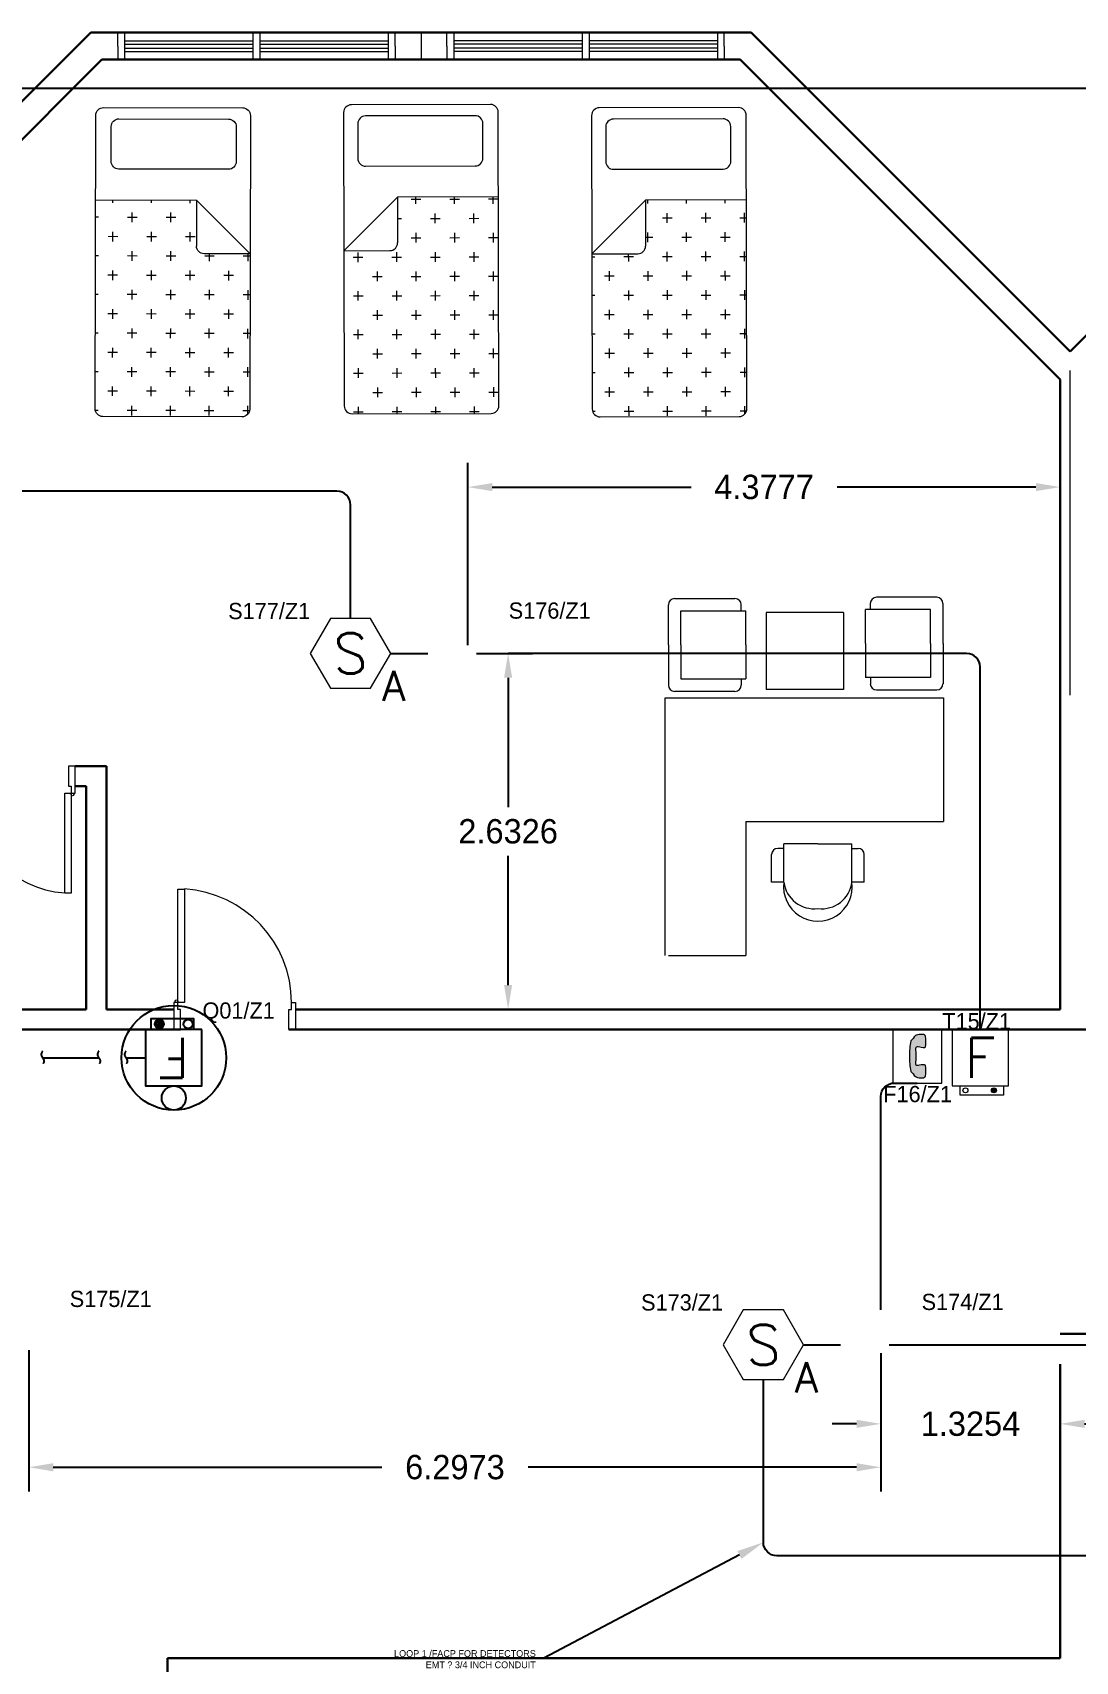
# Model space of a CAD drawing. Extents: x -3404 to 3497, y 0 to 399.
# Drawn here: x 28.93 to 36.64, y 365.45 to 377.5 of the extents above; entities that cross this region are included whole.
import ezdxf
from ezdxf import colors
from ezdxf.entities.mleader import LeaderData, LeaderLine
from ezdxf.enums import TextEntityAlignment as Align
from ezdxf.math import Vec2, Vec3

# ---------------------------------------------------------------- set-up
doc = ezdxf.new("R2010")
doc.units = 0
doc.header["$LTSCALE"] = 0.15
doc.linetypes.add('HIDDEN', pattern=[0.375, 0.25, -0.125])
doc.layers.get('0').update_dxf_attribs({"color": 252})
doc.layers.get('Defpoints').update_dxf_attribs({"color": 252})
for name, color, linetype in [('0 ARCH', 252, 'Continuous'), ('0 DD', 252, 'Continuous'), ('0 fire alarm', 252, 'Continuous'), ('0 sockets', 252, 'Continuous'), ('00-BT-FAS-TEXT', 2, 'Continuous'), ('AUTOINCR', 7, 'Continuous'), ('bound', 252, 'Continuous'), ('FIRE_LOOP', 7, 'Continuous'), ('WIRING', 4, 'Continuous')]:
    doc.layers.add(name, color=color, linetype=linetype)
for name, color, linetype, lineweight in [('anal', 252, 'Continuous', 20), ('DOOR', 252, 'Continuous', 20), ('FUR', 252, 'Continuous', 9), ('T-FIRE-B', 4, 'Continuous', 0), ('T-TEXT', 2, 'Continuous', 0), ('wall', 252, 'Continuous', 30)]:
    doc.layers.add(name, color=color, linetype=linetype, lineweight=lineweight)
doc.styles.add('ROMANS', font='ROMANS.shx', dxfattribs={"width": 0.8})
doc.styles.add('TEXT-NFP', font='simplex.shx')
doc.dimstyles.get("Standard").update_dxf_attribs({"dimtxt": 0.18, "dimasz": 0.18, "dimexe": 0.18, "dimexo": 0.0625, "dimgap": 0.09, "dimtad": 0, "dimtih": 1, "dimtoh": 1, "dimdec": 4, "dimzin": 0, "dimdsep": 46, "dimtxsty": 'Standard', "dimcen": 0.09, "dimadec": 0, "dimazin": 0, "dimtfac": 1, "dimtdec": 4, "dimtofl": 0, "dimtmove": 0, "dimatfit": 3, "dimfxl": 1, "dimtolj": 1, "dimtzin": 0, "dimarcsym": 0})

# ---------------------------------------------------------------- blocks, each defined once
blk = doc.blocks.new('A$C48FC3568')
at = {"layer": 'FUR'}
h = blk.add_hatch(dxfattribs=at)
h.set_pattern_fill('CROSS', color=256, scale=0.5, style=0)
h.set_pattern_definition([(0, (-34.60875, 58.23435), (0.125, -0.125), [0.0625, -0.1875]), (270, (-34.5775, 58.2656), (-0.125, -0.125), [0.0625, -0.1875])])
h.paths.add_polyline_path([(1.055, 0.703), (1.055, 1), (0.05, 1, 0.414214), (0, 0.95), (0, 0.05, 0.414214), (0.05, 0), (1.402, 0), (1.402, 0.653), (1.105, 0.653, -0.414214)])
for p, q in [((0, 0.95), (0, 0.05)), ((1.95, 1), (0.05, 1)), ((1.402, 0.653), (1.055, 1)), ((1.055, 1), (1.055, 0.703)), ((2, 0.05), (2, 0.95)), ((1.602, 0.859), (1.602, 0.15)), ((1.877, 0.909), (1.652, 0.909)), ((1.927, 0.15), (1.927, 0.859)), ((1.402, 0.653), (1.105, 0.653)), ((1.402, 0), (1.402, 0.653)), ((1.652, 0.1), (1.877, 0.1)), ((0.05, 0), (1.95, 0))]:
    blk.add_line(p, q, dxfattribs=at)
for centre, start, end in [((0.05, 0.95), 90, 180), ((1.95, 0.95), 360, 90), ((1.652, 0.859), 90, 180), ((1.877, 0.859), 360, 90), ((1.105, 0.703), 180, 270), ((1.652, 0.15), 180, 270), ((1.877, 0.15), 270, 0), ((0.05, 0.05), 180, 270), ((1.95, 0.05), 270, 360)]:
    blk.add_arc(centre, 0.05, start, end, dxfattribs=at)
blk = doc.blocks.new('D80')
at = {"layer": 'DOOR'}
for points in [[(0.03, 0.2), (0.03, 0.94), (0.078, 0.94), (0.078, 0.2)], [(0.03, 0.2), (0, 0.2), (0, 0), (0.05, 0), (0.05, 0.15), (0.03, 0.15)], [(0.77, 0.2), (0.8, 0.2), (0.8, 0), (0.75, 0), (0.75, 0.15), (0.77, 0.15)]]:
    blk.add_lwpolyline(points, close=True, dxfattribs=at)
blk.add_circle((0.02, 0.21), 0.01, dxfattribs=at)
blk.add_arc((0.03, 0.2), 0.74, 0, 86.2769, dxfattribs=at)
blk = doc.blocks.new('D90')
at = {"layer": 'DOOR'}
for points in [[(0.03, 0.2), (0.03, 1.04), (0.078, 1.04), (0.078, 0.2)], [(0.03, 0.2), (0, 0.2), (0, 0), (0.05, 0), (0.05, 0.15), (0.03, 0.15)], [(0.87, 0.2), (0.9, 0.2), (0.9, 0), (0.85, 0), (0.85, 0.15), (0.87, 0.15)]]:
    blk.add_lwpolyline(points, close=True, dxfattribs=at)
blk.add_circle((0.02, 0.21), 0.01, dxfattribs=at)
blk.add_arc((0.025, 0.197), 0.845, 0.2218, 86.3889, dxfattribs=at)
blk = doc.blocks.new('ARCH')
at = {"layer": 'anal'}
for p, q in [((29.558, 377.4), (29.558, 377.5)), ((29.608, 377.5), (29.608, 377.3)), ((30.558, 377.5), (30.558, 377.3)), ((30.608, 377.5), (30.608, 377.3)), ((31.558, 377.5), (31.558, 377.3)), ((31.608, 377.4), (31.608, 377.5)), ((31.608, 377.5), (31.992, 377.5)), ((31.8, 377.5), (31.8, 377.3)), ((31.992, 377.4), (31.992, 377.5)), ((32.042, 377.5), (32.042, 377.3)), ((32.992, 377.5), (32.992, 377.3)), ((33.042, 377.5), (33.042, 377.3)), ((33.992, 377.5), (33.992, 377.3)), ((34.042, 377.4), (34.042, 377.5)), ((29.558, 377.4), (29.558, 377.3)), ((29.608, 377.44), (30.558, 377.44)), ((29.608, 377.415), (30.558, 377.415)), ((29.608, 377.4), (29.608, 377.3)), ((29.608, 377.385), (30.558, 377.385)), ((29.608, 377.36), (30.558, 377.36)), ((30.608, 377.44), (31.558, 377.44)), ((30.608, 377.415), (31.558, 377.415)), ((30.608, 377.385), (31.558, 377.385)), ((30.608, 377.36), (31.558, 377.36)), ((31.558, 377.4), (31.558, 377.3)), ((31.608, 377.4), (31.608, 377.3)), ((31.992, 377.4), (31.992, 377.3)), ((32.992, 377.44), (32.042, 377.44)), ((32.992, 377.415), (32.042, 377.415)), ((32.042, 377.4), (32.042, 377.3)), ((32.992, 377.385), (32.042, 377.385)), ((32.992, 377.36), (32.042, 377.36)), ((33.992, 377.44), (33.042, 377.44)), ((33.992, 377.415), (33.042, 377.415)), ((33.992, 377.385), (33.042, 377.385)), ((33.992, 377.36), (33.042, 377.36)), ((33.992, 377.4), (33.992, 377.3)), ((34.042, 377.4), (34.042, 377.3)), ((36.6, 372.6), (36.6, 375)), ((36.6, 372.6), (36.6, 375)), ((36.6, 372.6), (36.6, 375)), ((36.6, 372.6), (36.6, 375)), ((36.6, 372.6), (36.6, 375)), ((36.6, 372.6), (36.6, 375)), ((36.6, 372.6), (36.6, 375)), ((36.6, 372.6), (36.6, 375)), ((36.6, 372.6), (36.6, 375)), ((36.6, 372.6), (36.6, 375)), ((36.6, 372.6), (36.6, 375)), ((36.6, 372.6), (36.6, 375)), ((36.6, 372.6), (36.6, 375)), ((36.6, 372.6), (36.6, 375)), ((36.6, 372.6), (36.6, 375)), ((36.6, 372.6), (36.6, 375)), ((36.6, 372.6), (36.6, 375)), ((36.6, 372.6), (36.6, 375))]:
    blk.add_line(p, q, dxfattribs=at)
at = {"layer": 'bound', "color": 2}
blk.add_lwpolyline([(91.902, 377.348), (94.426, 377.348), (94.426, 312.722), (-14.994, 312.722), (-14.994, 377.09), (94.639, 377.09)], dxfattribs=at)
at = {"layer": 'FUR'}
for p, q in [((33.629, 372.971), (33.629, 373.268)), ((33.675, 373.313), (34.121, 373.313)), ((34.166, 373.222), (34.166, 373.268)), ((35.122, 373.232), (35.122, 373.277)), ((35.613, 373.323), (35.167, 373.323)), ((35.659, 372.98), (35.659, 373.277)), ((33.721, 373.222), (34.201, 373.222)), ((33.721, 372.971), (33.721, 373.222)), ((34.201, 372.971), (34.201, 373.222)), ((34.922, 373.211), (34.351, 373.211)), ((34.351, 373.211), (34.351, 372.64)), ((34.922, 373.211), (34.922, 372.64)), ((35.567, 373.232), (35.087, 373.232)), ((35.087, 372.98), (35.087, 373.232)), ((35.567, 372.98), (35.567, 373.232)), ((33.629, 372.971), (33.629, 372.673)), ((33.721, 372.971), (33.721, 372.719)), ((34.201, 372.971), (34.201, 372.719)), ((35.087, 372.98), (35.087, 372.729)), ((35.567, 372.98), (35.567, 372.729)), ((35.659, 372.98), (35.659, 372.683)), ((33.721, 372.719), (34.201, 372.719)), ((34.166, 372.719), (34.166, 372.673)), ((35.567, 372.729), (35.087, 372.729)), ((35.122, 372.729), (35.122, 372.683)), ((33.605, 372.579), (35.663, 372.579)), ((33.605, 370.674), (33.605, 372.579)), ((33.675, 372.628), (34.121, 372.628)), ((34.922, 372.64), (34.351, 372.64)), ((35.613, 372.637), (35.167, 372.637)), ((35.663, 372.579), (35.663, 371.665)), ((34.201, 371.665), (35.663, 371.665)), ((34.201, 371.665), (34.201, 370.674)), ((34.482, 371.466), (34.437, 371.466)), ((34.734, 371.5), (34.482, 371.5)), ((34.482, 371.216), (34.482, 371.5)), ((34.734, 371.5), (34.985, 371.5)), ((34.985, 371.216), (34.985, 371.5)), ((34.985, 371.466), (35.031, 371.466)), ((34.391, 371.216), (34.391, 371.42)), ((35.077, 371.216), (35.077, 371.42)), ((34.482, 371.216), (34.391, 371.216)), ((35.077, 371.216), (34.985, 371.216)), ((33.629, 370.674), (34.201, 370.674))]:
    blk.add_line(p, q, dxfattribs=at)
for centre, radius, start, end in [((33.675, 373.268), 0.0457, 90, 180), ((34.121, 373.268), 0.0457, 360, 90), ((35.167, 373.277), 0.0457, 90, 180), ((35.613, 373.277), 0.0457, 0, 90), ((33.675, 372.673), 0.0457, 180, 270), ((34.121, 372.673), 0.0457, 270, 360), ((35.167, 372.683), 0.0457, 180, 270), ((35.613, 372.683), 0.0457, 270, 0), ((34.437, 371.42), 0.0457, 90, 180), ((35.031, 371.42), 0.0457, 0, 90), ((34.734, 371.182), 0.254, 172.4334, 7.5666), ((34.706, 371.244), 0.225, 187.1177, 277.1177), ((34.762, 371.244), 0.225, 262.8823, 352.8823)]:
    blk.add_arc(centre, radius, start, end, dxfattribs=at)
at = {"layer": 'wall'}
for p, q in [((27, 375.141), (29.359, 377.5)), ((29.359, 377.5), (34.241, 377.5)), ((34.241, 377.5), (36.6, 375.141)), ((36.6, 375.141), (38.959, 377.5)), ((27.075, 374.934), (29.441, 377.3)), ((29.441, 377.3), (34.159, 377.3)), ((34.159, 377.3), (36.525, 374.934)), ((36.525, 374.934), (36.525, 370.275)), ((29.244, 372.075), (29.475, 372.075)), ((29.475, 372.075), (29.475, 370.275)), ((29.244, 371.925), (29.325, 371.925)), ((29.325, 371.925), (29.325, 370.275)), ((29.325, 370.275), (27.375, 370.275)), ((29.973, 370.275), (29.475, 370.275)), ((35.127, 370.275), (30.873, 370.275)), ((36.525, 370.275), (35.082, 370.275)), ((29.973, 370.125), (24.027, 370.125)), ((30.023, 370.125), (27.075, 370.125)), ((35.127, 370.125), (30.823, 370.125)), ((39.927, 370.125), (30.873, 370.125)), ((36.525, 367.875), (43.875, 367.875)), ((36.525, 365.475), (36.525, 367.65)), ((36.525, 365.475), (29.925, 365.475)), ((29.925, 365.475), (29.925, 364.875))]:
    blk.add_line(p, q, dxfattribs=at)
at = {"layer": 'DOOR', "rotation": 179.9999999999999}
blk.add_blockref('D80', (29.244, 372.075), dxfattribs=at)
at = {"layer": 'DOOR'}
blk.add_blockref('D90', (29.973, 370.125), dxfattribs=at)
at = {"layer": 'FUR'}
for p, xscale, yscale, zscale, rotation in [((29.391, 374.66), -1.142857142856969, 1.142857142856997, 1.142857142856983, 269.8740982340422), ((32.376, 374.683), 1.142857142856969, 1.142857142856969, 1.142857142856969, 90.12590176595786), ((34.209, 374.66), 1.142857142856969, 1.142857142856969, 1.142857142856969, 90.12590176595786)]:
    blk.add_blockref('A$C48FC3568', p, dxfattribs=dict(at, xscale=xscale, yscale=yscale, zscale=zscale, rotation=rotation))
blk = doc.blocks.new('dressable smoke detectore above false ceiling')
blk.add_lwpolyline([(200, 0), (100, 173.2), (-100, 173.2), (-200, 0), (-100, -173.2), (100, -173.2)], close=True)
at = {"layer": 'T-TEXT', "style": 'ROMANS'}
blk.add_attdef('S', text='', height=200, dxfattribs=at).set_placement((0, 0, 0), align=Align.MIDDLE)
blk.add_attdef('A', text='', height=150, dxfattribs=at).set_placement((214.9, -161.3), align=Align.MIDDLE_CENTER)
blk = doc.blocks.new('*U83')
h = blk.add_hatch()
h.set_pattern_fill('ANGLE', color=3)
h.set_pattern_definition([(0, (0, 0), (0, 6.985), [5.08, -1.905]), (90, (0, 0), (-6.985, 4e-16), [5.08, -1.905])])
h.paths.add_polyline_path([(56, -301.8, 1), (80.6, -301.8, 1)])
blk.add_lwpolyline([(-140, -280), (140, -280), (140, 0), (-140, 0)], close=True)
at = {"color": 3}
blk.add_lwpolyline([(-99, -280), (116, -280), (116, -326), (-99, -326)], close=True, dxfattribs=at)
for centre in [(-73.3, -301.8), (68.3, -301.8)]:
    blk.add_circle(centre, 12.3, dxfattribs=at)
at = {"layer": 'T-TEXT', "style": 'TEXT-NFP'}
blk.add_attdef('F', text='', height=200, dxfattribs=at).set_placement((0, -140, 0), align=Align.MIDDLE)
blk = doc.blocks.new('*U39')
h = blk.add_hatch(color=256)
h.dxf.hatch_style = 1
edge = h.paths.add_edge_path()
edge.add_arc((32.6, 256.8), 14.1, 13.60208, 92.31607)
edge.add_line((32, 270.8), (11.2, 270.8))
edge.add_arc((13.1, 230.7), 40.2, 92.74415, 154.22151)
edge.add_arc((-27.5, 250.3), 4.89, 309.27222, 334.22151, ccw=False)
edge.add_arc((-63.6, 280.9), 52.1, 306.60964, 318.72508, ccw=False)
edge.add_arc((-30.4, 234.6), 4.89, 115.36052, 167.81343)
edge.add_arc((351.8, 152.1), 395.9, 167.80758, 180.29746)
edge.add_arc((347.9, 148), 392, 179.70122, 192.26686)
edge.add_arc((-30.4, 65.8), 4.89, 193.25659, 244.64909)
edge.add_arc((-66.6, 18.3), 54.9, 39.82507, 51.6228, ccw=False)
edge.add_arc((-27.5, 49.7), 4.89, 25.77849, 50.72778, ccw=False)
edge.add_arc((13.1, 69.3), 40.2, 205.77849, 267.25585)
edge.add_line((11.2, 29.2), (32, 29.2))
edge.add_arc((32.6, 43.2), 14.1, 267.68393, 346.39792)
edge.add_arc((-161.2, 66.9), 209.3, 352.60448, 365.90084)
edge.add_arc((12.6, 87.2), 34.4, 1.94009, 17.77394)
edge.add_arc((40.7, 96.2), 4.89, 18.49088, 87.07157)
edge.add_arc((29.9, 27.6), 74.3, 81.42344, 109.99039)
edge.add_arc((2.4, 101.8), 4.89, 250.35129, 295.24228, ccw=False)
edge.add_arc((1.2, 105.9), 8.65, 174.51397, 266.95864, ccw=False)
edge.add_arc((-1021.9, 147.1), 1015.3, 357.71608, 360.1614)
edge.add_arc((-1021.9, 152.9), 1015.3, 359.8386, 362.28392)
edge.add_arc((2.6, 194.4), 10.1, 100.6325, 185.99521, ccw=False)
edge.add_arc((2.4, 199.7), 4.89, 64.75772, 109.64871, ccw=False)
edge.add_arc((32.8, 273.5), 75, 247.79098, 276.68178)
edge.add_arc((40.7, 203.8), 4.89, 279.97605, 341.50912)
edge.add_arc((12.6, 212.8), 34.4, 342.22606, 358.05991)
edge.add_arc((-161.2, 233.1), 209.3, 354.09916, 367.39552)
for p, q in [((136.9, 300), (-136.9, 300)), ((-136.9, 300), (-136.9, 0)), ((136.9, 0), (136.9, 300)), ((-136.9, 0), (136.9, 0))]:
    blk.add_line(p, q)
blk.add_lwpolyline([(46.3, 260.1, 0.357628), (32, 270.8), (11.2, 270.8, 0.27487), (-23.1, 248.2, -0.109294), (-24.4, 246.5, -0.052913), (-32.5, 239.1, 0.232951), (-35.2, 235.7, 0.054551), (-44.1, 150, 0.054883), (-35.2, 64.7, 0.228078), (-32.5, 61.4, -0.051523), (-24.4, 53.5, -0.109294), (-23.1, 51.8, 0.27487), (11.2, 29.2), (32, 29.2, 0.357628), (46.3, 39.9, 0.058081), (46.9, 88.4, 0.069198), (45.3, 97.7, 0.308503), (40.9, 101, 0.125296), (4.5, 97.4, -0.198418), (0.7, 97.2, -0.426767), (-7.4, 106.7, 0.01067), (-6.6, 150, 0.01067), (-7.4, 193.3, -0.390702), (0.7, 204.3, -0.198418), (4.5, 204.1, 0.126732), (41.5, 199, 0.275132), (45.3, 202.3, 0.069198), (46.9, 211.6, 0.058081)], format="xyb", close=True)
blk = doc.blocks.new('*U97')
at = {"linetype": 'ByBlock'}
h = blk.add_hatch(dxfattribs=at)
h.set_pattern_fill('ANGLE', color=2)
h.set_pattern_definition([(0, (2e-14, -140), (0, 6.985), [5.08, -1.905]), (90, (2e-14, -140), (-6.985, 4e-16), [5.08, -1.905])])
h.paths.add_polyline_path([(48.8, -167.5, 1), (93.8, -167.5, 1)])
at = {"color": 2}
blk.add_lwpolyline([(-140, -140), (140, -140), (140, 140), (-140, 140)], close=True, dxfattribs=at)
at = {"color": 6, "linetype": 'ByBlock'}
blk.add_lwpolyline([(-98.4, -140), (113.2, -140), (113.2, -195.1), (-98.4, -195.1)], close=True, dxfattribs=at)
at = {"color": 2}
blk.add_circle((0, 200), 60, dxfattribs=at)
at = {"color": 6, "linetype": 'ByBlock'}
for centre in [(-71.3, -167.5), (71.3, -167.5)]:
    blk.add_circle(centre, 22.5, dxfattribs=at)
at = {"layer": 'T-TEXT', "color": 2, "style": 'TEXT-NFP'}
blk.add_attdef('F', text='', height=200, dxfattribs=at).set_placement((0, 0, 0), align=Align.MIDDLE)
blk = doc.blocks.new('endtick', base_point=(-3267.27, -69559.4))
at = {"layer": 'WIRING', "color": 2, "linetype": 'HIDDEN'}
blk.add_spline([(-3267.27, -69509.4), (-3276.985, -69534.4), (-3267.27, -69559.4), (-3256.425, -69584.4), (-3267.27, -69609.4)], degree=3, dxfattribs=at)
blk = doc.blocks.new('*D251')
at = {"layer": '0 DD', "color": 0, "lineweight": -2, "transparency": 16777216}
for p, q in [((35.2, 367.731), (35.2, 367.029)), ((36.525, 367.272), (36.525, 367.389)), ((35.02, 367.209), (34.84, 367.209)), ((36.705, 367.209), (36.885, 367.209))]:
    blk.add_line(p, q, dxfattribs=at)
at = {"layer": '0 DD', "color": 0, "transparency": 16777216}
for points in [[(35.02, 367.239), (35.02, 367.179), (35.2, 367.209)], [(36.705, 367.239), (36.705, 367.179), (36.525, 367.209)]]:
    blk.add_solid(points, dxfattribs=at)
at = {"layer": 'Defpoints', "color": 0, "transparency": 16777216}
for p in [(35.2, 367.794), (36.525, 367.209), (36.525, 367.209)]:
    blk.add_point(p, dxfattribs=at)
at = {"layer": '0 DD', "color": 0, "transparency": 16777216, "insert": (35.862, 367.209), "char_height": 0.18, "attachment_point": 5}
blk.add_mtext('\\A1;1.3254', dxfattribs=at)
blk = doc.blocks.new('*D252')
at = {"layer": '0 DD', "color": 0, "lineweight": -2, "transparency": 16777216}
for p, q in [((37.141, 370.125), (37.463, 370.125)), ((37.283, 369.945), (37.283, 369.139)), ((37.283, 367.974), (37.283, 368.779)), ((35.262, 367.794), (37.463, 367.794))]:
    blk.add_line(p, q, dxfattribs=at)
at = {"layer": '0 DD', "color": 0, "transparency": 16777216}
for points in [[(37.253, 369.945), (37.313, 369.945), (37.283, 370.125)], [(37.253, 367.974), (37.313, 367.974), (37.283, 367.794)]]:
    blk.add_solid(points, dxfattribs=at)
at = {"layer": 'Defpoints', "color": 0, "transparency": 16777216}
for p in [(37.078, 370.125), (37.283, 370.125), (35.2, 367.794)]:
    blk.add_point(p, dxfattribs=at)
at = {"layer": '0 DD', "color": 0, "transparency": 16777216, "insert": (37.283, 368.959), "char_height": 0.18, "attachment_point": 5}
blk.add_mtext('\\A1;2.3314', dxfattribs=at)
blk = doc.blocks.new('*D253')
at = {"layer": '0 DD', "color": 0, "lineweight": -2, "transparency": 16777216}
for p, q in [((28.902, 367.754), (28.902, 366.708)), ((35.2, 367.731), (35.2, 366.708)), ((29.082, 366.888), (31.511, 366.888)), ((35.02, 366.888), (32.591, 366.888))]:
    blk.add_line(p, q, dxfattribs=at)
at = {"layer": '0 DD', "color": 0, "transparency": 16777216}
for points in [[(29.082, 366.918), (29.082, 366.858), (28.902, 366.888)], [(35.02, 366.918), (35.02, 366.858), (35.2, 366.888)]]:
    blk.add_solid(points, dxfattribs=at)
at = {"layer": 'Defpoints', "color": 0, "transparency": 16777216}
for p in [(28.902, 367.816), (35.2, 367.794), (28.902, 366.888)]:
    blk.add_point(p, dxfattribs=at)
at = {"layer": '0 DD', "color": 0, "transparency": 16777216, "insert": (32.051, 366.888), "char_height": 0.18, "attachment_point": 5}
blk.add_mtext('\\A1;6.2973', dxfattribs=at)
blk = doc.blocks.new('*D262')
at = {"layer": '0 DD', "color": 0, "lineweight": -2, "transparency": 16777216}
for p, q in [((32.21, 372.908), (32.624, 372.908)), ((32.444, 372.728), (32.444, 371.771)), ((32.444, 370.455), (32.444, 371.411)), ((32.21, 370.275), (32.624, 370.275))]:
    blk.add_line(p, q, dxfattribs=at)
at = {"layer": '0 DD', "color": 0, "transparency": 16777216}
for points in [[(32.414, 372.728), (32.474, 372.728), (32.444, 372.908)], [(32.414, 370.455), (32.474, 370.455), (32.444, 370.275)]]:
    blk.add_solid(points, dxfattribs=at)
at = {"layer": 'Defpoints', "color": 0, "transparency": 16777216}
for p in [(32.147, 372.908), (32.147, 370.275), (32.444, 370.275)]:
    blk.add_point(p, dxfattribs=at)
at = {"layer": '0 DD', "color": 0, "transparency": 16777216, "insert": (32.444, 371.591), "char_height": 0.18, "attachment_point": 5}
blk.add_mtext('\\A1;2.6326', dxfattribs=at)
blk = doc.blocks.new('*D263')
at = {"layer": '0 DD', "color": 0, "lineweight": -2, "transparency": 16777216}
for p, q in [((32.147, 372.97), (32.147, 374.318)), ((36.525, 372.97), (36.525, 374.318)), ((32.327, 374.138), (33.796, 374.138)), ((36.345, 374.138), (34.876, 374.138))]:
    blk.add_line(p, q, dxfattribs=at)
at = {"layer": '0 DD', "color": 0, "transparency": 16777216}
for points in [[(32.327, 374.168), (32.327, 374.108), (32.147, 374.138)], [(36.345, 374.168), (36.345, 374.108), (36.525, 374.138)]]:
    blk.add_solid(points, dxfattribs=at)
at = {"layer": 'Defpoints', "color": 0, "transparency": 16777216}
for p in [(36.525, 374.138), (32.147, 372.908), (36.525, 372.908)]:
    blk.add_point(p, dxfattribs=at)
at = {"layer": '0 DD', "color": 0, "transparency": 16777216, "insert": (34.336, 374.138), "char_height": 0.18, "attachment_point": 5}
blk.add_mtext('\\A1;4.3777', dxfattribs=at)

msp = doc.modelspace()

# ---------------------------------------------------------------- linework, layer by layer
at = {"layer": '0 fire alarm', "color": 3}
msp.add_circle((29.97266, 369.91668), 0.38688, dxfattribs=at)
at = {"layer": '0 sockets', "color": 2}
for points in [[(29.00225, 369.91668), (29.41801, 369.91668)], [(29.61801, 369.91668), (29.7644, 369.91668)]]:
    msp.add_lwpolyline(points, dxfattribs=at)
at = {"layer": 'FIRE_LOOP', "color": 3}
for points in [[(31.27865, 373.16523), (31.27865, 374.00761, 0.41421356), (31.17865, 374.10761), (12.5123, 374.10761, 0.41421356), (12.46188, 374.05719), (12.46188, 374.05668)], [(35.93358, 370.125), (35.93358, 372.80761, 0.41421356), (35.83358, 372.90761), (32.44478, 372.90761)], [(35.19958, 368.05123), (35.19958, 369.62997, -0.41421356), (35.29958, 369.72997), (35.46845, 369.72997)], [(36.425, 366.23261), (34.43093, 366.23261, -0.41421356), (34.33093, 366.33261), (34.33093, 367.53598)]]:
    msp.add_lwpolyline(points, format="xyb", dxfattribs=at)
for points in [[(31.57613, 372.90761), (31.84983, 372.90761)], [(35.65002, 370.125), (35.93358, 370.125)], [(35.46845, 369.72997), (35.46845, 369.73)], [(34.6284, 367.7936), (34.9021, 367.7936)], [(38.81365, 366.23261), (36.2724, 366.23261)]]:
    msp.add_lwpolyline(points, dxfattribs=at)

# ---------------------------------------------------------------- block references
at = {"layer": '0 ARCH', "color": 3}
msp.add_blockref('ARCH', (0, 0), dxfattribs=at)
at = {"layer": '0 fire alarm', "color": 3, "xscale": 0.001488, "yscale": 0.001488, "zscale": 0.001488, "rotation": 180}
msp.add_blockref('*U97', (29.97266, 369.91668), dxfattribs=at).add_auto_attribs({'F': 'F'})
at = {"layer": '0 fire alarm', "color": 3, "xscale": 0.001, "yscale": 0.001, "zscale": 0.001}
for p in [(29.00225, 369.91668), (29.41801, 369.91668), (29.61801, 369.91668)]:
    msp.add_blockref('endtick', p, dxfattribs=at)
at = {"layer": 'T-FIRE-B', "color": 2, "xscale": 0.001487761816891826, "yscale": 0.001487761816891826, "zscale": 0.001487761816891826}
for p in [(31.27865, 372.90761), (34.33093, 367.7936)]:
    msp.add_blockref('dressable smoke detectore above false ceiling', p, dxfattribs=at).add_auto_attribs({'S': 'S', 'A': 'A'})
at = {"layer": 'T-FIRE-B', "color": 3, "xscale": 0.001326103487042799, "yscale": 0.001326103487042799, "zscale": 0.001326103487042799}
msp.add_blockref('*U39', (35.46845, 369.72997), dxfattribs=at)
at = {"layer": 'T-FIRE-B', "xscale": 0.001487761816891826, "yscale": 0.001487761816891826, "zscale": 0.001487761816891826}
msp.add_blockref('*U83', (35.93358, 370.125), dxfattribs=at).add_auto_attribs({'F': 'F'})

# ---------------------------------------------------------------- texts
at = {"layer": 'AUTOINCR', "color": 2}
for s, p in [('S177/Z1', (30.9811, 373.1253)), ('S173/Z1', (34.03338, 368.01129))]:
    msp.add_text(s, height=0.12, dxfattribs=at).set_placement(p, align=Align.BOTTOM_RIGHT)
for s, p in [('S176/Z1', (32.44839, 373.12883)), ('S175/Z1', (29.20334, 368.03728)), ('S174/Z1', (35.50067, 368.01483))]:
    msp.add_text(s, height=0.12, dxfattribs=at).set_placement(p, align=Align.BOTTOM_LEFT)
at = {"layer": 'AUTOINCR', "color": 1}
msp.add_text('Q01/Z1', height=0.12, dxfattribs=at).set_placement((30.18451, 370.17049), align=Align.BOTTOM_LEFT)
at = {"layer": 'AUTOINCR', "color": 3}
msp.add_text('T15/Z1', height=0.12, dxfattribs=at).set_placement((35.65358, 370.09133), align=Align.BOTTOM_LEFT)
at = {"layer": 'AUTOINCR', "color": 1}
msp.add_text('F16/Z1', height=0.12, dxfattribs=at).set_placement((35.72529, 369.70843), align=Align.TOP_RIGHT)

# ---------------------------------------------------------------- dimensions: what is measured, and where the dimension line sits
at = {"layer": '0 DD', "color": 6}
for base, p1, p2, picture, middle in [((36.525, 374.1378), (32.14731, 372.90761), (36.525, 372.90761), '*D263', (34.33615, 374.1378)), ((28.90225, 366.888), (35.19958, 367.7936), (28.90225, 367.81606), '*D253', (32.05092, 366.888)), ((36.525, 367.20949), (35.19958, 367.7936), (36.525, 367.20949), '*D251', (35.86229, 367.20949))]:
    dim = msp.add_linear_dim(base=base, p1=p1, p2=p2, dimstyle='Standard', dxfattribs=at)
    dim.commit()
    dim.dimension.update_dxf_attribs({"geometry": picture, "text_midpoint": middle})
for base, p1, p2, picture, middle in [((32.44372, 370.275), (32.14731, 372.90761), (32.14731, 370.275), '*D262', (32.44372, 371.5913)), ((37.28349, 370.125), (35.19958, 367.7936), (37.07814, 370.125), '*D252', (37.28349, 368.9593))]:
    dim = msp.add_linear_dim(base=base, p1=p1, p2=p2, angle=90, dimstyle='Standard', dxfattribs=at)
    dim.commit()
    dim.dimension.update_dxf_attribs({"geometry": picture, "text_midpoint": middle})

# ---------------------------------------------------------------- leaders
ml = msp.add_multileader_mtext('Standard', dxfattribs=at)
ml.set_content('LOOP 1 /FACP FOR DETECTORS\\PEMT ? 3/4 INCH CONDUIT\\P(2*1.5)MM2 FIRE RESISTANCE CABLE 105C\\PEXPOSED ABOVE FALSE CEILLING\\PTYPICAL\\P', color=6)
ml.set_leader_properties()
ml.build(insert=Vec2(0, 0))
ml.multileader.update_dxf_attribs({"text_right_attachment_type": 6, "dogleg_length": 0.05, "arrow_head_size": 0.2})
ctx = ml.context
ctx.base_point, ctx.char_height, ctx.arrow_head_size, ctx.landing_gap_size = Vec3(30.94704, 365.51), 0.05, 0.2, 0.01
ctx.right_attachment, ctx.text_align_type = 6, 2
notes = []
notes.append((ctx, [(0, (1, 1, 0), (32.7087, 365.475), (-1, 0), 0.05, [(0, [(34.33093, 366.33261)], 0, [])])]))
ctx.mtext.insert, ctx.mtext.width, ctx.mtext.alignment, ctx.mtext.flow_direction = Vec3(32.6487, 365.535), 1.7325, 3, 5
at = {"layer": '00-BT-FAS-TEXT', "color": 3}
ml = msp.add_multileader_mtext('Standard', dxfattribs=at)
ml.set_content('{\\C2;ZONE 1 /FACP FOR DETECTORS\\PEMT ? 3/4 INCH CONDUIT\\P(2*1.5)MM2 FIRE RESISTANCE CABLE 105C\\PEXPOSED ABOVE FALSE CEILLING\\PTYPICAL}', color=6)
ml.set_leader_properties()
ml.build(insert=Vec2(0, 0))
ml.multileader.update_dxf_attribs({"text_right_attachment_type": 6, "dogleg_length": 0.05, "arrow_head_size": 0.2})
ctx = ml.context
ctx.base_point, ctx.char_height, ctx.arrow_head_size, ctx.landing_gap_size = Vec3(60.75999, 372.03144), 0.05, 0.2, 0.01
ctx.right_attachment, ctx.text_align_type = 6, 2
notes.append((ctx, [(0, (1, 1, 0), (62.52166, 371.99644), (-1, 0), 0.05, [(0, [(63.8, 372.48231)], 0, [])])]))
ctx.mtext.insert, ctx.mtext.width, ctx.mtext.alignment, ctx.mtext.flow_direction = Vec3(62.46166, 372.05644), 3430, 3, 5
ml = msp.add_multileader_mtext('Standard', dxfattribs=at)
ml.set_content('{\\C2;ZONE 1 /FACP FOR DETECTORS\\PEMT ? 3/4 INCH CONDUIT\\P(2*1.5)MM2 FIRE RESISTANCE CABLE 105C\\PEXPOSED ABOVE FALSE CEILLING\\PTYPICAL}', color=6)
ml.set_leader_properties()
ml.build(insert=Vec2(0, 0))
ml.multileader.update_dxf_attribs({"text_right_attachment_type": 6, "dogleg_length": 0.05, "arrow_head_size": 0.2})
ctx = ml.context
ctx.base_point, ctx.char_height, ctx.arrow_head_size, ctx.landing_gap_size = Vec3(45.33046, 371.52638), 0.05, 0.2, 0.01
ctx.right_attachment, ctx.text_align_type = 6, 2
notes.append((ctx, [(0, (1, 1, 0), (47.09213, 371.49138), (-1, 0), 0.05, [(0, [(47.9, 371.79171)], 0, [])])]))
ctx.mtext.insert, ctx.mtext.width, ctx.mtext.alignment, ctx.mtext.flow_direction = Vec3(47.03213, 371.55138), 3430, 3, 5
for ctx, leaders in notes:
    for number, flags, end, landing, length, lines in leaders:
        leader = LeaderData()
        leader.index, (leader.has_last_leader_line, leader.has_dogleg_vector, leader.attachment_direction) = number, flags
        leader.last_leader_point, leader.dogleg_vector, leader.dogleg_length = Vec3(end), Vec3(landing), length
        for number, points, colour, breaks in lines:
            line = LeaderLine()
            line.index, line.vertices, line.color, line.breaks = number, Vec3.list(points), colors.encode_raw_color(colour), breaks
            leader.lines.append(line)
        ctx.leaders.append(leader)

doc.saveas('drawing.dxf')
